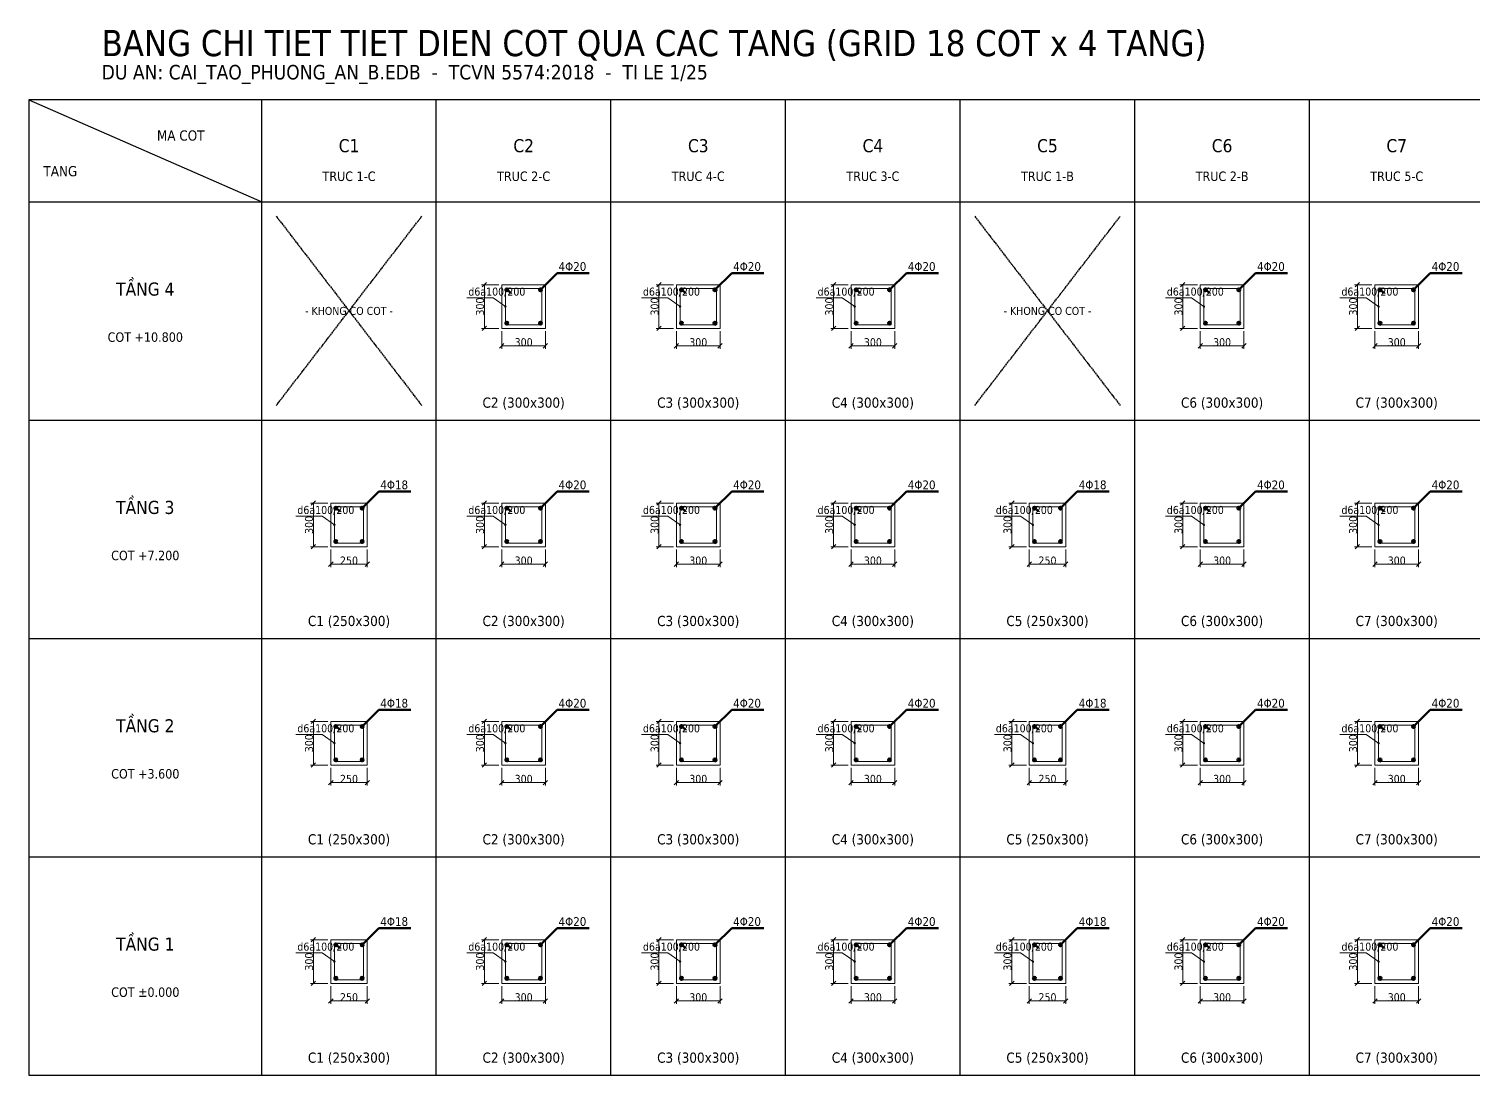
# Model space of a CAD drawing. Header units: millimetres. Extents: x 0 to 19600, y 0 to 7187.
# Drawn here: x 0 to 9925, y 0 to 7187 of the extents above; entities that cross this region are included whole.
import ezdxf
from ezdxf.enums import TextEntityAlignment as Align

# ---------------------------------------------------------------- set-up
doc = ezdxf.new("R2010")
doc.units = ezdxf.units.MM
doc.header["$LTSCALE"] = 10
doc.linetypes.add('DASHED', pattern=[1.524, 1.27, -0.254])
for name, color, linetype, lineweight in [('BE_TONG', 7, 'Continuous', 15), ('COT_DAI', 4, 'Continuous', 15), ('DIM', 3, 'Continuous', 9), ('KHUNG_GRID', 8, 'Continuous', 25), ('TEXT', 7, 'Continuous', 15), ('THEP_CHU', 1, 'Continuous', 50)]:
    doc.layers.add(name, color=color, linetype=linetype, lineweight=lineweight)
doc.styles.get("Standard").update_dxf_attribs({"font": 'tahoma.ttf'})

msp = doc.modelspace()

# ---------------------------------------------------------------- hatches: boundary and pattern name
at = {"layer": 'THEP_CHU'}
for points in [[(3275, 5395), (3285, 5405), (3295, 5395), (3285, 5385)], [(3505, 5395), (3515, 5405), (3525, 5395), (3515, 5385)], [(4475, 5395), (4485, 5405), (4495, 5395), (4485, 5385)], [(4705, 5395), (4715, 5405), (4725, 5395), (4715, 5385)], [(5675, 5395), (5685, 5405), (5695, 5395), (5685, 5385)], [(5905, 5395), (5915, 5405), (5925, 5395), (5915, 5385)], [(8075, 5395), (8085, 5405), (8095, 5395), (8085, 5385)], [(8305, 5395), (8315, 5405), (8325, 5395), (8315, 5385)], [(9275, 5395), (9285, 5405), (9295, 5395), (9285, 5385)], [(9505, 5395), (9515, 5405), (9525, 5395), (9515, 5385)], [(3275, 5165), (3285, 5175), (3295, 5165), (3285, 5155)], [(3505, 5165), (3515, 5175), (3525, 5165), (3515, 5155)], [(4475, 5165), (4485, 5175), (4495, 5165), (4485, 5155)], [(4705, 5165), (4715, 5175), (4725, 5165), (4715, 5155)], [(5675, 5165), (5685, 5175), (5695, 5165), (5685, 5155)], [(5905, 5165), (5915, 5175), (5925, 5165), (5915, 5155)], [(8075, 5165), (8085, 5175), (8095, 5165), (8085, 5155)], [(8305, 5165), (8315, 5175), (8325, 5165), (8315, 5155)], [(9275, 5165), (9285, 5175), (9295, 5165), (9285, 5155)], [(9505, 5165), (9515, 5175), (9525, 5165), (9515, 5155)], [(2100, 3895), (2110, 3905), (2120, 3895), (2110, 3885)], [(2280, 3895), (2290, 3905), (2300, 3895), (2290, 3885)], [(3275, 3895), (3285, 3905), (3295, 3895), (3285, 3885)], [(3505, 3895), (3515, 3905), (3525, 3895), (3515, 3885)], [(4475, 3895), (4485, 3905), (4495, 3895), (4485, 3885)], [(4705, 3895), (4715, 3905), (4725, 3895), (4715, 3885)], [(5675, 3895), (5685, 3905), (5695, 3895), (5685, 3885)], [(5905, 3895), (5915, 3905), (5925, 3895), (5915, 3885)], [(6900, 3895), (6910, 3905), (6920, 3895), (6910, 3885)], [(7080, 3895), (7090, 3905), (7100, 3895), (7090, 3885)], [(8075, 3895), (8085, 3905), (8095, 3895), (8085, 3885)], [(8305, 3895), (8315, 3905), (8325, 3895), (8315, 3885)], [(9275, 3895), (9285, 3905), (9295, 3895), (9285, 3885)], [(9505, 3895), (9515, 3905), (9525, 3895), (9515, 3885)], [(2100, 3665), (2110, 3675), (2120, 3665), (2110, 3655)], [(2280, 3665), (2290, 3675), (2300, 3665), (2290, 3655)], [(3275, 3665), (3285, 3675), (3295, 3665), (3285, 3655)], [(3505, 3665), (3515, 3675), (3525, 3665), (3515, 3655)], [(4475, 3665), (4485, 3675), (4495, 3665), (4485, 3655)], [(4705, 3665), (4715, 3675), (4725, 3665), (4715, 3655)], [(5675, 3665), (5685, 3675), (5695, 3665), (5685, 3655)], [(5905, 3665), (5915, 3675), (5925, 3665), (5915, 3655)], [(6900, 3665), (6910, 3675), (6920, 3665), (6910, 3655)], [(7080, 3665), (7090, 3675), (7100, 3665), (7090, 3655)], [(8075, 3665), (8085, 3675), (8095, 3665), (8085, 3655)], [(8305, 3665), (8315, 3675), (8325, 3665), (8315, 3655)], [(9275, 3665), (9285, 3675), (9295, 3665), (9285, 3655)], [(9505, 3665), (9515, 3675), (9525, 3665), (9515, 3655)], [(2100, 2395), (2110, 2405), (2120, 2395), (2110, 2385)], [(2280, 2395), (2290, 2405), (2300, 2395), (2290, 2385)], [(3275, 2395), (3285, 2405), (3295, 2395), (3285, 2385)], [(3505, 2395), (3515, 2405), (3525, 2395), (3515, 2385)], [(4475, 2395), (4485, 2405), (4495, 2395), (4485, 2385)], [(4705, 2395), (4715, 2405), (4725, 2395), (4715, 2385)], [(5675, 2395), (5685, 2405), (5695, 2395), (5685, 2385)], [(5905, 2395), (5915, 2405), (5925, 2395), (5915, 2385)], [(6900, 2395), (6910, 2405), (6920, 2395), (6910, 2385)], [(7080, 2395), (7090, 2405), (7100, 2395), (7090, 2385)], [(8075, 2395), (8085, 2405), (8095, 2395), (8085, 2385)], [(8305, 2395), (8315, 2405), (8325, 2395), (8315, 2385)], [(9275, 2395), (9285, 2405), (9295, 2395), (9285, 2385)], [(9505, 2395), (9515, 2405), (9525, 2395), (9515, 2385)], [(2100, 2165), (2110, 2175), (2120, 2165), (2110, 2155)], [(2280, 2165), (2290, 2175), (2300, 2165), (2290, 2155)], [(3275, 2165), (3285, 2175), (3295, 2165), (3285, 2155)], [(3505, 2165), (3515, 2175), (3525, 2165), (3515, 2155)], [(4475, 2165), (4485, 2175), (4495, 2165), (4485, 2155)], [(4705, 2165), (4715, 2175), (4725, 2165), (4715, 2155)], [(5675, 2165), (5685, 2175), (5695, 2165), (5685, 2155)], [(5905, 2165), (5915, 2175), (5925, 2165), (5915, 2155)], [(6900, 2165), (6910, 2175), (6920, 2165), (6910, 2155)], [(7080, 2165), (7090, 2175), (7100, 2165), (7090, 2155)], [(8075, 2165), (8085, 2175), (8095, 2165), (8085, 2155)], [(8305, 2165), (8315, 2175), (8325, 2165), (8315, 2155)], [(9275, 2165), (9285, 2175), (9295, 2165), (9285, 2155)], [(9505, 2165), (9515, 2175), (9525, 2165), (9515, 2155)], [(2100, 895), (2110, 905), (2120, 895), (2110, 885)], [(2280, 895), (2290, 905), (2300, 895), (2290, 885)], [(3275, 895), (3285, 905), (3295, 895), (3285, 885)], [(3505, 895), (3515, 905), (3525, 895), (3515, 885)], [(4475, 895), (4485, 905), (4495, 895), (4485, 885)], [(4705, 895), (4715, 905), (4725, 895), (4715, 885)], [(5675, 895), (5685, 905), (5695, 895), (5685, 885)], [(5905, 895), (5915, 905), (5925, 895), (5915, 885)], [(6900, 895), (6910, 905), (6920, 895), (6910, 885)], [(7080, 895), (7090, 905), (7100, 895), (7090, 885)], [(8075, 895), (8085, 905), (8095, 895), (8085, 885)], [(8305, 895), (8315, 905), (8325, 895), (8315, 885)], [(9275, 895), (9285, 905), (9295, 895), (9285, 885)], [(9505, 895), (9515, 905), (9525, 895), (9515, 885)], [(2100, 665), (2110, 675), (2120, 665), (2110, 655)], [(2280, 665), (2290, 675), (2300, 665), (2290, 655)], [(3275, 665), (3285, 675), (3295, 665), (3285, 655)], [(3505, 665), (3515, 675), (3525, 665), (3515, 655)], [(4475, 665), (4485, 675), (4495, 665), (4485, 655)], [(4705, 665), (4715, 675), (4725, 665), (4715, 655)], [(5675, 665), (5685, 675), (5695, 665), (5685, 655)], [(5905, 665), (5915, 675), (5925, 665), (5915, 655)], [(6900, 665), (6910, 675), (6920, 665), (6910, 655)], [(7080, 665), (7090, 675), (7100, 665), (7090, 655)], [(8075, 665), (8085, 675), (8095, 665), (8085, 655)], [(8305, 665), (8315, 675), (8325, 665), (8315, 655)], [(9275, 665), (9285, 675), (9295, 665), (9285, 655)], [(9505, 665), (9515, 675), (9525, 665), (9515, 655)]]:
    msp.add_hatch(color=1, dxfattribs=at).paths.add_polyline_path(points)

# ---------------------------------------------------------------- linework, layer by layer
at = {"layer": 'BE_TONG'}
for points in [[(3250, 5130), (3550, 5130), (3550, 5430), (3250, 5430), (3250, 5130)], [(4450, 5130), (4750, 5130), (4750, 5430), (4450, 5430), (4450, 5130)], [(5650, 5130), (5950, 5130), (5950, 5430), (5650, 5430), (5650, 5130)], [(8050, 5130), (8350, 5130), (8350, 5430), (8050, 5430), (8050, 5130)], [(9250, 5130), (9550, 5130), (9550, 5430), (9250, 5430), (9250, 5130)], [(2075, 3630), (2325, 3630), (2325, 3930), (2075, 3930), (2075, 3630)], [(3250, 3630), (3550, 3630), (3550, 3930), (3250, 3930), (3250, 3630)], [(4450, 3630), (4750, 3630), (4750, 3930), (4450, 3930), (4450, 3630)], [(5650, 3630), (5950, 3630), (5950, 3930), (5650, 3930), (5650, 3630)], [(6875, 3630), (7125, 3630), (7125, 3930), (6875, 3930), (6875, 3630)], [(8050, 3630), (8350, 3630), (8350, 3930), (8050, 3930), (8050, 3630)], [(9250, 3630), (9550, 3630), (9550, 3930), (9250, 3930), (9250, 3630)], [(2075, 2130), (2325, 2130), (2325, 2430), (2075, 2430), (2075, 2130)], [(3250, 2130), (3550, 2130), (3550, 2430), (3250, 2430), (3250, 2130)], [(4450, 2130), (4750, 2130), (4750, 2430), (4450, 2430), (4450, 2130)], [(5650, 2130), (5950, 2130), (5950, 2430), (5650, 2430), (5650, 2130)], [(6875, 2130), (7125, 2130), (7125, 2430), (6875, 2430), (6875, 2130)], [(8050, 2130), (8350, 2130), (8350, 2430), (8050, 2430), (8050, 2130)], [(9250, 2130), (9550, 2130), (9550, 2430), (9250, 2430), (9250, 2130)], [(2075, 630), (2325, 630), (2325, 930), (2075, 930), (2075, 630)], [(3250, 630), (3550, 630), (3550, 930), (3250, 930), (3250, 630)], [(4450, 630), (4750, 630), (4750, 930), (4450, 930), (4450, 630)], [(5650, 630), (5950, 630), (5950, 930), (5650, 930), (5650, 630)], [(6875, 630), (7125, 630), (7125, 930), (6875, 930), (6875, 630)], [(8050, 630), (8350, 630), (8350, 930), (8050, 930), (8050, 630)], [(9250, 630), (9550, 630), (9550, 930), (9250, 930), (9250, 630)]]:
    msp.add_lwpolyline(points, dxfattribs=at)
at = {"layer": 'COT_DAI'}
for p, q in [((3275, 5405), (3310, 5370)), ((3285, 5405), (3320, 5370)), ((4475, 5405), (4510, 5370)), ((4485, 5405), (4520, 5370)), ((5675, 5405), (5710, 5370)), ((5685, 5405), (5720, 5370)), ((8075, 5405), (8110, 5370)), ((8085, 5405), (8120, 5370)), ((9275, 5405), (9310, 5370)), ((9285, 5405), (9320, 5370)), ((3190, 5340), (3010, 5340)), ((3275, 5280), (3190, 5340)), ((4390, 5340), (4210, 5340)), ((4475, 5280), (4390, 5340)), ((5590, 5340), (5410, 5340)), ((5675, 5280), (5590, 5340)), ((7990, 5340), (7810, 5340)), ((8075, 5280), (7990, 5340)), ((9190, 5340), (9010, 5340)), ((9275, 5280), (9190, 5340)), ((2100, 3905), (2135, 3870)), ((2110, 3905), (2145, 3870)), ((3275, 3905), (3310, 3870)), ((3285, 3905), (3320, 3870)), ((4475, 3905), (4510, 3870)), ((4485, 3905), (4520, 3870)), ((5675, 3905), (5710, 3870)), ((5685, 3905), (5720, 3870)), ((6900, 3905), (6935, 3870)), ((6910, 3905), (6945, 3870)), ((8075, 3905), (8110, 3870)), ((8085, 3905), (8120, 3870)), ((9275, 3905), (9310, 3870)), ((9285, 3905), (9320, 3870)), ((2015, 3840), (1835, 3840)), ((2100, 3780), (2015, 3840)), ((3190, 3840), (3010, 3840)), ((3275, 3780), (3190, 3840)), ((4390, 3840), (4210, 3840)), ((4475, 3780), (4390, 3840)), ((5590, 3840), (5410, 3840)), ((5675, 3780), (5590, 3840)), ((6815, 3840), (6635, 3840)), ((6900, 3780), (6815, 3840)), ((7990, 3840), (7810, 3840)), ((8075, 3780), (7990, 3840)), ((9190, 3840), (9010, 3840)), ((9275, 3780), (9190, 3840)), ((2100, 2405), (2135, 2370)), ((2110, 2405), (2145, 2370)), ((3275, 2405), (3310, 2370)), ((3285, 2405), (3320, 2370)), ((4475, 2405), (4510, 2370)), ((4485, 2405), (4520, 2370)), ((5675, 2405), (5710, 2370)), ((5685, 2405), (5720, 2370)), ((6900, 2405), (6935, 2370)), ((6910, 2405), (6945, 2370)), ((8075, 2405), (8110, 2370)), ((8085, 2405), (8120, 2370)), ((9275, 2405), (9310, 2370)), ((9285, 2405), (9320, 2370)), ((2015, 2340), (1835, 2340)), ((2100, 2280), (2015, 2340)), ((3190, 2340), (3010, 2340)), ((3275, 2280), (3190, 2340)), ((4390, 2340), (4210, 2340)), ((4475, 2280), (4390, 2340)), ((5590, 2340), (5410, 2340)), ((5675, 2280), (5590, 2340)), ((6815, 2340), (6635, 2340)), ((6900, 2280), (6815, 2340)), ((7990, 2340), (7810, 2340)), ((8075, 2280), (7990, 2340)), ((9190, 2340), (9010, 2340)), ((9275, 2280), (9190, 2340)), ((2100, 905), (2135, 870)), ((2110, 905), (2145, 870)), ((3275, 905), (3310, 870)), ((3285, 905), (3320, 870)), ((4475, 905), (4510, 870)), ((4485, 905), (4520, 870)), ((5675, 905), (5710, 870)), ((5685, 905), (5720, 870)), ((6900, 905), (6935, 870)), ((6910, 905), (6945, 870)), ((8075, 905), (8110, 870)), ((8085, 905), (8120, 870)), ((9275, 905), (9310, 870)), ((9285, 905), (9320, 870)), ((2015, 840), (1835, 840)), ((2100, 780), (2015, 840)), ((3190, 840), (3010, 840)), ((3275, 780), (3190, 840)), ((4390, 840), (4210, 840)), ((4475, 780), (4390, 840)), ((5590, 840), (5410, 840)), ((5675, 780), (5590, 840)), ((6815, 840), (6635, 840)), ((6900, 780), (6815, 840)), ((7990, 840), (7810, 840)), ((8075, 780), (7990, 840)), ((9190, 840), (9010, 840)), ((9275, 780), (9190, 840))]:
    msp.add_line(p, q, dxfattribs=at)
for points in [[(3275, 5155), (3525, 5155), (3525, 5405), (3275, 5405), (3275, 5155)], [(4475, 5155), (4725, 5155), (4725, 5405), (4475, 5405), (4475, 5155)], [(5675, 5155), (5925, 5155), (5925, 5405), (5675, 5405), (5675, 5155)], [(8075, 5155), (8325, 5155), (8325, 5405), (8075, 5405), (8075, 5155)], [(9275, 5155), (9525, 5155), (9525, 5405), (9275, 5405), (9275, 5155)], [(2100, 3655), (2300, 3655), (2300, 3905), (2100, 3905), (2100, 3655)], [(3275, 3655), (3525, 3655), (3525, 3905), (3275, 3905), (3275, 3655)], [(4475, 3655), (4725, 3655), (4725, 3905), (4475, 3905), (4475, 3655)], [(5675, 3655), (5925, 3655), (5925, 3905), (5675, 3905), (5675, 3655)], [(6900, 3655), (7100, 3655), (7100, 3905), (6900, 3905), (6900, 3655)], [(8075, 3655), (8325, 3655), (8325, 3905), (8075, 3905), (8075, 3655)], [(9275, 3655), (9525, 3655), (9525, 3905), (9275, 3905), (9275, 3655)], [(2100, 2155), (2300, 2155), (2300, 2405), (2100, 2405), (2100, 2155)], [(3275, 2155), (3525, 2155), (3525, 2405), (3275, 2405), (3275, 2155)], [(4475, 2155), (4725, 2155), (4725, 2405), (4475, 2405), (4475, 2155)], [(5675, 2155), (5925, 2155), (5925, 2405), (5675, 2405), (5675, 2155)], [(6900, 2155), (7100, 2155), (7100, 2405), (6900, 2405), (6900, 2155)], [(8075, 2155), (8325, 2155), (8325, 2405), (8075, 2405), (8075, 2155)], [(9275, 2155), (9525, 2155), (9525, 2405), (9275, 2405), (9275, 2155)], [(2100, 655), (2300, 655), (2300, 905), (2100, 905), (2100, 655)], [(3275, 655), (3525, 655), (3525, 905), (3275, 905), (3275, 655)], [(4475, 655), (4725, 655), (4725, 905), (4475, 905), (4475, 655)], [(5675, 655), (5925, 655), (5925, 905), (5675, 905), (5675, 655)], [(6900, 655), (7100, 655), (7100, 905), (6900, 905), (6900, 655)], [(8075, 655), (8325, 655), (8325, 905), (8075, 905), (8075, 655)], [(9275, 655), (9525, 655), (9525, 905), (9275, 905), (9275, 655)]]:
    msp.add_lwpolyline(points, dxfattribs=at)
for centre in [(3275, 5280), (4475, 5280), (5675, 5280), (8075, 5280), (9275, 5280), (2100, 3780), (3275, 3780), (4475, 3780), (5675, 3780), (6900, 3780), (8075, 3780), (9275, 3780), (2100, 2280), (3275, 2280), (4475, 2280), (5675, 2280), (6900, 2280), (8075, 2280), (9275, 2280), (2100, 780), (3275, 780), (4475, 780), (5675, 780), (6900, 780), (8075, 780), (9275, 780)]:
    msp.add_circle(centre, 5, dxfattribs=at)
at = {"layer": 'DIM'}
for p, q in [((3230, 5430), (3110, 5430)), ((3115, 5415), (3145, 5445)), ((3130, 5130), (3130, 5430)), ((4430, 5430), (4310, 5430)), ((4315, 5415), (4345, 5445)), ((4330, 5130), (4330, 5430)), ((5630, 5430), (5510, 5430)), ((5515, 5415), (5545, 5445)), ((5530, 5130), (5530, 5430)), ((8030, 5430), (7910, 5430)), ((7915, 5415), (7945, 5445)), ((7930, 5130), (7930, 5430)), ((9230, 5430), (9110, 5430)), ((9115, 5415), (9145, 5445)), ((9130, 5130), (9130, 5430)), ((3230, 5130), (3110, 5130)), ((3115, 5115), (3145, 5145)), ((3250, 5110), (3250, 4990)), ((3550, 5110), (3550, 4990)), ((4430, 5130), (4310, 5130)), ((4315, 5115), (4345, 5145)), ((4450, 5110), (4450, 4990)), ((4750, 5110), (4750, 4990)), ((5630, 5130), (5510, 5130)), ((5515, 5115), (5545, 5145)), ((5650, 5110), (5650, 4990)), ((5950, 5110), (5950, 4990)), ((8030, 5130), (7910, 5130)), ((7915, 5115), (7945, 5145)), ((8050, 5110), (8050, 4990)), ((8350, 5110), (8350, 4990)), ((9230, 5130), (9110, 5130)), ((9115, 5115), (9145, 5145)), ((9250, 5110), (9250, 4990)), ((9550, 5110), (9550, 4990)), ((3235, 4995), (3265, 5025)), ((3250, 5010), (3550, 5010)), ((3535, 4995), (3565, 5025)), ((4435, 4995), (4465, 5025)), ((4450, 5010), (4750, 5010)), ((4735, 4995), (4765, 5025)), ((5635, 4995), (5665, 5025)), ((5650, 5010), (5950, 5010)), ((5935, 4995), (5965, 5025)), ((8035, 4995), (8065, 5025)), ((8050, 5010), (8350, 5010)), ((8335, 4995), (8365, 5025)), ((9235, 4995), (9265, 5025)), ((9250, 5010), (9550, 5010)), ((9535, 4995), (9565, 5025)), ((2055, 3930), (1935, 3930)), ((1940, 3915), (1970, 3945)), ((1955, 3630), (1955, 3930)), ((3230, 3930), (3110, 3930)), ((3115, 3915), (3145, 3945)), ((3130, 3630), (3130, 3930)), ((4430, 3930), (4310, 3930)), ((4315, 3915), (4345, 3945)), ((4330, 3630), (4330, 3930)), ((5630, 3930), (5510, 3930)), ((5515, 3915), (5545, 3945)), ((5530, 3630), (5530, 3930)), ((6855, 3930), (6735, 3930)), ((6740, 3915), (6770, 3945)), ((6755, 3630), (6755, 3930)), ((8030, 3930), (7910, 3930)), ((7915, 3915), (7945, 3945)), ((7930, 3630), (7930, 3930)), ((9230, 3930), (9110, 3930)), ((9115, 3915), (9145, 3945)), ((9130, 3630), (9130, 3930)), ((2055, 3630), (1935, 3630)), ((1940, 3615), (1970, 3645)), ((2075, 3610), (2075, 3490)), ((2325, 3610), (2325, 3490)), ((3230, 3630), (3110, 3630)), ((3115, 3615), (3145, 3645)), ((3250, 3610), (3250, 3490)), ((3550, 3610), (3550, 3490)), ((4430, 3630), (4310, 3630)), ((4315, 3615), (4345, 3645)), ((4450, 3610), (4450, 3490)), ((4750, 3610), (4750, 3490)), ((5630, 3630), (5510, 3630)), ((5515, 3615), (5545, 3645)), ((5650, 3610), (5650, 3490)), ((5950, 3610), (5950, 3490)), ((6855, 3630), (6735, 3630)), ((6740, 3615), (6770, 3645)), ((6875, 3610), (6875, 3490)), ((7125, 3610), (7125, 3490)), ((8030, 3630), (7910, 3630)), ((7915, 3615), (7945, 3645)), ((8050, 3610), (8050, 3490)), ((8350, 3610), (8350, 3490)), ((9230, 3630), (9110, 3630)), ((9115, 3615), (9145, 3645)), ((9250, 3610), (9250, 3490)), ((9550, 3610), (9550, 3490)), ((2060, 3495), (2090, 3525)), ((2075, 3510), (2325, 3510)), ((2310, 3495), (2340, 3525)), ((3235, 3495), (3265, 3525)), ((3250, 3510), (3550, 3510)), ((3535, 3495), (3565, 3525)), ((4435, 3495), (4465, 3525)), ((4450, 3510), (4750, 3510)), ((4735, 3495), (4765, 3525)), ((5635, 3495), (5665, 3525)), ((5650, 3510), (5950, 3510)), ((5935, 3495), (5965, 3525)), ((6860, 3495), (6890, 3525)), ((6875, 3510), (7125, 3510)), ((7110, 3495), (7140, 3525)), ((8035, 3495), (8065, 3525)), ((8050, 3510), (8350, 3510)), ((8335, 3495), (8365, 3525)), ((9235, 3495), (9265, 3525)), ((9250, 3510), (9550, 3510)), ((9535, 3495), (9565, 3525)), ((2055, 2430), (1935, 2430)), ((1940, 2415), (1970, 2445)), ((1955, 2130), (1955, 2430)), ((3230, 2430), (3110, 2430)), ((3115, 2415), (3145, 2445)), ((3130, 2130), (3130, 2430)), ((4430, 2430), (4310, 2430)), ((4315, 2415), (4345, 2445)), ((4330, 2130), (4330, 2430)), ((5630, 2430), (5510, 2430)), ((5515, 2415), (5545, 2445)), ((5530, 2130), (5530, 2430)), ((6855, 2430), (6735, 2430)), ((6740, 2415), (6770, 2445)), ((6755, 2130), (6755, 2430)), ((8030, 2430), (7910, 2430)), ((7915, 2415), (7945, 2445)), ((7930, 2130), (7930, 2430)), ((9230, 2430), (9110, 2430)), ((9115, 2415), (9145, 2445)), ((9130, 2130), (9130, 2430)), ((2055, 2130), (1935, 2130)), ((1940, 2115), (1970, 2145)), ((2075, 2110), (2075, 1990)), ((2325, 2110), (2325, 1990)), ((3230, 2130), (3110, 2130)), ((3115, 2115), (3145, 2145)), ((3250, 2110), (3250, 1990)), ((3550, 2110), (3550, 1990)), ((4430, 2130), (4310, 2130)), ((4315, 2115), (4345, 2145)), ((4450, 2110), (4450, 1990)), ((4750, 2110), (4750, 1990)), ((5630, 2130), (5510, 2130)), ((5515, 2115), (5545, 2145)), ((5650, 2110), (5650, 1990)), ((5950, 2110), (5950, 1990)), ((6855, 2130), (6735, 2130)), ((6740, 2115), (6770, 2145)), ((6875, 2110), (6875, 1990)), ((7125, 2110), (7125, 1990)), ((8030, 2130), (7910, 2130)), ((7915, 2115), (7945, 2145)), ((8050, 2110), (8050, 1990)), ((8350, 2110), (8350, 1990)), ((9230, 2130), (9110, 2130)), ((9115, 2115), (9145, 2145)), ((9250, 2110), (9250, 1990)), ((9550, 2110), (9550, 1990)), ((2060, 1995), (2090, 2025)), ((2075, 2010), (2325, 2010)), ((2310, 1995), (2340, 2025)), ((3235, 1995), (3265, 2025)), ((3250, 2010), (3550, 2010)), ((3535, 1995), (3565, 2025)), ((4435, 1995), (4465, 2025)), ((4450, 2010), (4750, 2010)), ((4735, 1995), (4765, 2025)), ((5635, 1995), (5665, 2025)), ((5650, 2010), (5950, 2010)), ((5935, 1995), (5965, 2025)), ((6860, 1995), (6890, 2025)), ((6875, 2010), (7125, 2010)), ((7110, 1995), (7140, 2025)), ((8035, 1995), (8065, 2025)), ((8050, 2010), (8350, 2010)), ((8335, 1995), (8365, 2025)), ((9235, 1995), (9265, 2025)), ((9250, 2010), (9550, 2010)), ((9535, 1995), (9565, 2025)), ((2055, 930), (1935, 930)), ((1940, 915), (1970, 945)), ((1955, 630), (1955, 930)), ((3230, 930), (3110, 930)), ((3115, 915), (3145, 945)), ((3130, 630), (3130, 930)), ((4430, 930), (4310, 930)), ((4315, 915), (4345, 945)), ((4330, 630), (4330, 930)), ((5630, 930), (5510, 930)), ((5515, 915), (5545, 945)), ((5530, 630), (5530, 930)), ((6855, 930), (6735, 930)), ((6740, 915), (6770, 945)), ((6755, 630), (6755, 930)), ((8030, 930), (7910, 930)), ((7915, 915), (7945, 945)), ((7930, 630), (7930, 930)), ((9230, 930), (9110, 930)), ((9115, 915), (9145, 945)), ((9130, 630), (9130, 930)), ((2055, 630), (1935, 630)), ((1940, 615), (1970, 645)), ((2075, 610), (2075, 490)), ((2325, 610), (2325, 490)), ((3230, 630), (3110, 630)), ((3115, 615), (3145, 645)), ((3250, 610), (3250, 490)), ((3550, 610), (3550, 490)), ((4430, 630), (4310, 630)), ((4315, 615), (4345, 645)), ((4450, 610), (4450, 490)), ((4750, 610), (4750, 490)), ((5630, 630), (5510, 630)), ((5515, 615), (5545, 645)), ((5650, 610), (5650, 490)), ((5950, 610), (5950, 490)), ((6855, 630), (6735, 630)), ((6740, 615), (6770, 645)), ((6875, 610), (6875, 490)), ((7125, 610), (7125, 490)), ((8030, 630), (7910, 630)), ((7915, 615), (7945, 645)), ((8050, 610), (8050, 490)), ((8350, 610), (8350, 490)), ((9230, 630), (9110, 630)), ((9115, 615), (9145, 645)), ((9250, 610), (9250, 490)), ((9550, 610), (9550, 490)), ((2060, 495), (2090, 525)), ((2075, 510), (2325, 510)), ((2310, 495), (2340, 525)), ((3235, 495), (3265, 525)), ((3250, 510), (3550, 510)), ((3535, 495), (3565, 525)), ((4435, 495), (4465, 525)), ((4450, 510), (4750, 510)), ((4735, 495), (4765, 525)), ((5635, 495), (5665, 525)), ((5650, 510), (5950, 510)), ((5935, 495), (5965, 525)), ((6860, 495), (6890, 525)), ((6875, 510), (7125, 510)), ((7110, 495), (7140, 525)), ((8035, 495), (8065, 525)), ((8050, 510), (8350, 510)), ((8335, 495), (8365, 525)), ((9235, 495), (9265, 525)), ((9250, 510), (9550, 510)), ((9535, 495), (9565, 525))]:
    msp.add_line(p, q, dxfattribs=at)
at = {"layer": 'KHUNG_GRID'}
for p, q in [((0, 6700), (1600, 6000)), ((1600, 0), (1600, 6700)), ((2800, 0), (2800, 6700)), ((4000, 0), (4000, 6700)), ((5200, 0), (5200, 6700)), ((6400, 0), (6400, 6700)), ((7600, 0), (7600, 6700)), ((8800, 0), (8800, 6700)), ((0, 6000), (19600, 6000)), ((0, 4500), (19600, 4500)), ((0, 3000), (19600, 3000)), ((0, 1500), (19600, 1500))]:
    msp.add_line(p, q, dxfattribs=at)
at = {"layer": 'KHUNG_GRID', "linetype": 'DASHED'}
for p, q in [((1700, 4600), (2700, 5900)), ((1700, 5900), (2700, 4600)), ((6500, 4600), (7500, 5900)), ((6500, 5900), (7500, 4600))]:
    msp.add_line(p, q, dxfattribs=at)
at = {"layer": 'KHUNG_GRID'}
msp.add_lwpolyline([(0, 0), (19600, 0), (19600, 6700), (0, 6700), (0, 0)], dxfattribs=at)
at = {"layer": 'THEP_CHU'}
for p, q in [((3515, 5395), (3630, 5510)), ((3630, 5510), (3850, 5510)), ((4715, 5395), (4830, 5510)), ((4830, 5510), (5050, 5510)), ((5915, 5395), (6030, 5510)), ((6030, 5510), (6250, 5510)), ((8315, 5395), (8430, 5510)), ((8430, 5510), (8650, 5510)), ((9515, 5395), (9630, 5510)), ((9630, 5510), (9850, 5510)), ((2290, 3895), (2405, 4010)), ((2405, 4010), (2625, 4010)), ((3515, 3895), (3630, 4010)), ((3630, 4010), (3850, 4010)), ((4715, 3895), (4830, 4010)), ((4830, 4010), (5050, 4010)), ((5915, 3895), (6030, 4010)), ((6030, 4010), (6250, 4010)), ((7090, 3895), (7205, 4010)), ((7205, 4010), (7425, 4010)), ((8315, 3895), (8430, 4010)), ((8430, 4010), (8650, 4010)), ((9515, 3895), (9630, 4010)), ((9630, 4010), (9850, 4010)), ((2290, 2395), (2405, 2510)), ((2405, 2510), (2625, 2510)), ((3515, 2395), (3630, 2510)), ((3630, 2510), (3850, 2510)), ((4715, 2395), (4830, 2510)), ((4830, 2510), (5050, 2510)), ((5915, 2395), (6030, 2510)), ((6030, 2510), (6250, 2510)), ((7090, 2395), (7205, 2510)), ((7205, 2510), (7425, 2510)), ((8315, 2395), (8430, 2510)), ((8430, 2510), (8650, 2510)), ((9515, 2395), (9630, 2510)), ((9630, 2510), (9850, 2510)), ((2290, 895), (2405, 1010)), ((2405, 1010), (2625, 1010)), ((3515, 895), (3630, 1010)), ((3630, 1010), (3850, 1010)), ((4715, 895), (4830, 1010)), ((4830, 1010), (5050, 1010)), ((5915, 895), (6030, 1010)), ((6030, 1010), (6250, 1010)), ((7090, 895), (7205, 1010)), ((7205, 1010), (7425, 1010)), ((8315, 895), (8430, 1010)), ((8430, 1010), (8650, 1010)), ((9515, 895), (9630, 1010)), ((9630, 1010), (9850, 1010))]:
    msp.add_line(p, q, dxfattribs=at)
for centre in [(3285, 5395), (3515, 5395), (4485, 5395), (4715, 5395), (5685, 5395), (5915, 5395), (8085, 5395), (8315, 5395), (9285, 5395), (9515, 5395), (3285, 5165), (3515, 5165), (4485, 5165), (4715, 5165), (5685, 5165), (5915, 5165), (8085, 5165), (8315, 5165), (9285, 5165), (9515, 5165), (2110, 3895), (2290, 3895), (3285, 3895), (3515, 3895), (4485, 3895), (4715, 3895), (5685, 3895), (5915, 3895), (6910, 3895), (7090, 3895), (8085, 3895), (8315, 3895), (9285, 3895), (9515, 3895), (2110, 3665), (2290, 3665), (3285, 3665), (3515, 3665), (4485, 3665), (4715, 3665), (5685, 3665), (5915, 3665), (6910, 3665), (7090, 3665), (8085, 3665), (8315, 3665), (9285, 3665), (9515, 3665), (2110, 2395), (2290, 2395), (3285, 2395), (3515, 2395), (4485, 2395), (4715, 2395), (5685, 2395), (5915, 2395), (6910, 2395), (7090, 2395), (8085, 2395), (8315, 2395), (9285, 2395), (9515, 2395), (2110, 2165), (2290, 2165), (3285, 2165), (3515, 2165), (4485, 2165), (4715, 2165), (5685, 2165), (5915, 2165), (6910, 2165), (7090, 2165), (8085, 2165), (8315, 2165), (9285, 2165), (9515, 2165), (2110, 895), (2290, 895), (3285, 895), (3515, 895), (4485, 895), (4715, 895), (5685, 895), (5915, 895), (6910, 895), (7090, 895), (8085, 895), (8315, 895), (9285, 895), (9515, 895), (2110, 665), (2290, 665), (3285, 665), (3515, 665), (4485, 665), (4715, 665), (5685, 665), (5915, 665), (6910, 665), (7090, 665), (8085, 665), (8315, 665), (9285, 665), (9515, 665)]:
    msp.add_circle(centre, 10, dxfattribs=at)

# ---------------------------------------------------------------- texts
at = {"layer": 'COT_DAI'}
for p in [(3020, 5355), (4220, 5355), (5420, 5355), (7820, 5355), (9020, 5355), (1845, 3855), (3020, 3855), (4220, 3855), (5420, 3855), (6645, 3855), (7820, 3855), (9020, 3855), (1845, 2355), (3020, 2355), (4220, 2355), (5420, 2355), (6645, 2355), (7820, 2355), (9020, 2355), (1845, 855), (3020, 855), (4220, 855), (5420, 855), (6645, 855), (7820, 855), (9020, 855)]:
    msp.add_text('d6a100/200', height=55, dxfattribs=at).set_placement(p)
at = {"layer": 'DIM'}
for p in [(3100, 5280), (4300, 5280), (5500, 5280), (7900, 5280), (9100, 5280), (1925, 3780), (3100, 3780), (4300, 3780), (5500, 3780), (6725, 3780), (7900, 3780), (9100, 3780), (1925, 2280), (3100, 2280), (4300, 2280), (5500, 2280), (6725, 2280), (7900, 2280), (9100, 2280), (1925, 780), (3100, 780), (4300, 780), (5500, 780), (6725, 780), (7900, 780), (9100, 780)]:
    msp.add_text('300', height=55, rotation=90, dxfattribs=at).set_placement(p, align=Align.MIDDLE_CENTER)
for s, p in [('300', (3400, 5035)), ('300', (4600, 5035)), ('300', (5800, 5035)), ('300', (8200, 5035)), ('300', (9400, 5035)), ('250', (2200, 3535)), ('300', (3400, 3535)), ('300', (4600, 3535)), ('300', (5800, 3535)), ('250', (7000, 3535)), ('300', (8200, 3535)), ('300', (9400, 3535)), ('250', (2200, 2035)), ('300', (3400, 2035)), ('300', (4600, 2035)), ('300', (5800, 2035)), ('250', (7000, 2035)), ('300', (8200, 2035)), ('300', (9400, 2035)), ('250', (2200, 535)), ('300', (3400, 535)), ('300', (4600, 535)), ('300', (5800, 535)), ('250', (7000, 535)), ('300', (8200, 535)), ('300', (9400, 535))]:
    msp.add_text(s, height=55, dxfattribs=at).set_placement(p, align=Align.MIDDLE_CENTER)
at = {"layer": 'TEXT'}
for s, height, p in [('BANG CHI TIET TIET DIEN COT QUA CAC TANG (GRID 18 COT x 4 TANG)', 180, (500, 7000)), ('DU AN: CAI_TAO_PHUONG_AN_B.EDB  -  TCVN 5574:2018  -  TI LE 1/25', 100, (500, 6840)), ('MA COT', 70, (880, 6420)), ('TANG', 70, (100, 6175))]:
    msp.add_text(s, height=height, dxfattribs=at).set_placement(p)
for s, height, p in [('C1', 90, (2200, 6385)), ('C2', 90, (3400, 6385)), ('C3', 90, (4600, 6385)), ('C4', 90, (5800, 6385)), ('C5', 90, (7000, 6385)), ('C6', 90, (8200, 6385)), ('C7', 90, (9400, 6385)), ('TRUC 1-C', 65, (2200, 6175)), ('TRUC 2-C', 65, (3400, 6175)), ('TRUC 4-C', 65, (4600, 6175)), ('TRUC 3-C', 65, (5800, 6175)), ('TRUC 1-B', 65, (7000, 6175)), ('TRUC 2-B', 65, (8200, 6175)), ('TRUC 5-C', 65, (9400, 6175)), ('TẦNG 4', 90, (800, 5400)), ('- KHONG CO COT -', 55, (2200, 5250)), ('- KHONG CO COT -', 55, (7000, 5250)), ('COT +10.800', 65, (800, 5070)), ('C2 (300x300)', 70, (3400, 4620)), ('C3 (300x300)', 70, (4600, 4620)), ('C4 (300x300)', 70, (5800, 4620)), ('C6 (300x300)', 70, (8200, 4620)), ('C7 (300x300)', 70, (9400, 4620)), ('TẦNG 3', 90, (800, 3900)), ('COT +7.200', 65, (800, 3570)), ('C1 (250x300)', 70, (2200, 3120)), ('C2 (300x300)', 70, (3400, 3120)), ('C3 (300x300)', 70, (4600, 3120)), ('C4 (300x300)', 70, (5800, 3120)), ('C5 (250x300)', 70, (7000, 3120)), ('C6 (300x300)', 70, (8200, 3120)), ('C7 (300x300)', 70, (9400, 3120)), ('TẦNG 2', 90, (800, 2400)), ('COT +3.600', 65, (800, 2070)), ('C1 (250x300)', 70, (2200, 1620)), ('C2 (300x300)', 70, (3400, 1620)), ('C3 (300x300)', 70, (4600, 1620)), ('C4 (300x300)', 70, (5800, 1620)), ('C5 (250x300)', 70, (7000, 1620)), ('C6 (300x300)', 70, (8200, 1620)), ('C7 (300x300)', 70, (9400, 1620)), ('TẦNG 1', 90, (800, 900)), ('COT ±0.000', 65, (800, 570)), ('C1 (250x300)', 70, (2200, 120)), ('C2 (300x300)', 70, (3400, 120)), ('C3 (300x300)', 70, (4600, 120)), ('C4 (300x300)', 70, (5800, 120)), ('C5 (250x300)', 70, (7000, 120)), ('C6 (300x300)', 70, (8200, 120)), ('C7 (300x300)', 70, (9400, 120))]:
    msp.add_text(s, height=height, dxfattribs=at).set_placement(p, align=Align.MIDDLE_CENTER)
at = {"layer": 'THEP_CHU'}
for s, p in [('4Φ20', (3640, 5525)), ('4Φ20', (4840, 5525)), ('4Φ20', (6040, 5525)), ('4Φ20', (8440, 5525)), ('4Φ20', (9640, 5525)), ('4Φ18', (2415, 4025)), ('4Φ20', (3640, 4025)), ('4Φ20', (4840, 4025)), ('4Φ20', (6040, 4025)), ('4Φ18', (7215, 4025)), ('4Φ20', (8440, 4025)), ('4Φ20', (9640, 4025)), ('4Φ18', (2415, 2525)), ('4Φ20', (3640, 2525)), ('4Φ20', (4840, 2525)), ('4Φ20', (6040, 2525)), ('4Φ18', (7215, 2525)), ('4Φ20', (8440, 2525)), ('4Φ20', (9640, 2525)), ('4Φ18', (2415, 1025)), ('4Φ20', (3640, 1025)), ('4Φ20', (4840, 1025)), ('4Φ20', (6040, 1025)), ('4Φ18', (7215, 1025)), ('4Φ20', (8440, 1025)), ('4Φ20', (9640, 1025))]:
    msp.add_text(s, height=60, dxfattribs=at).set_placement(p)

doc.saveas('drawing.dxf')
